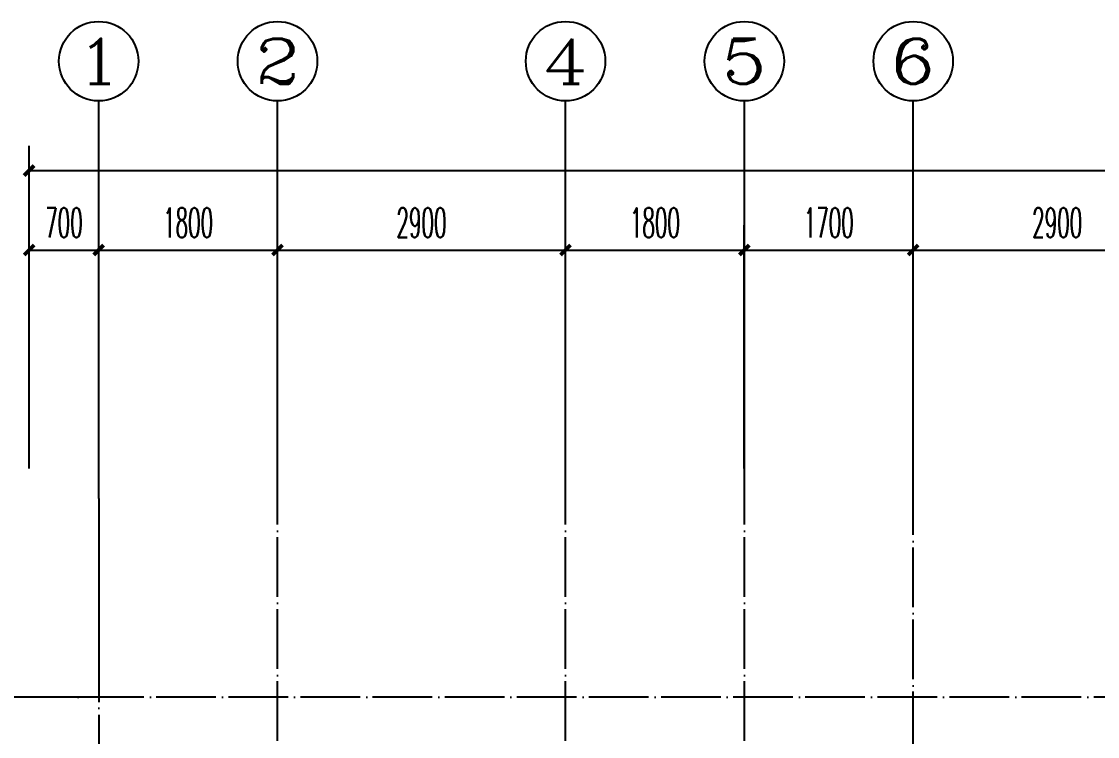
# Model space of a CAD drawing. Extents: x 27938 to 1507990, y 110129 to 923079.
# Drawn here: x 827139 to 837972, y 296363 to 303560 of the extents above; entities that cross this region are included whole.
import ezdxf
from ezdxf.enums import TextEntityAlignment as Align

# ---------------------------------------------------------------- set-up
doc = ezdxf.new("R2010")
doc.units = 0
doc.header["$LTSCALE"] = 1000
doc.header["$MEASUREMENT"] = 0
doc.linetypes.add('DOTE', pattern=[2.42, 2, -0.2, 0.02, -0.2])
for name, color, linetype in [('----建筑底图', 8, 'Continuous'), ('AXIS', 3, 'Continuous'), ('AXIS_TEXT', 7, 'Continuous'), ('DOTE', 1, 'Continuous')]:
    doc.layers.add(name, color=color, linetype=linetype)
doc.styles.add('_TCH_AXIS', font='COMPLEX', dxfattribs={"bigfont": 'GBCBIG'})
doc.styles.add('_TCH_DIM_T3', font='SIMPLEX.shx', dxfattribs={"width": 0.494118, "bigfont": 'GBCBIG.shx'})
doc.styles.add('COMPLEX', font='COMPLEX')
doc.dimstyles.new('_TCH_ARCH&&100', dxfattribs={"dimtxt": 297.5, "dimasz": 100, "dimexe": 250, "dimexo": 300, "dimgap": 126.25, "dimtad": 1, "dimdec": 0, "dimzin": 0, "dimdsep": 46, "dimtxsty": '_TCH_DIM_T3', "dimblk": 'ARCHTICK', "dimcen": 0.09, "dimclrt": 4, "dimazin": 2, "dimtfac": 1, "dimtdec": 0, "dimtix": 1, "dimtmove": 2, "dimatfit": 3, "dimfxl": 100, "dimtolj": 1, "dimtzin": 0, "dimarcsym": 0})

# ---------------------------------------------------------------- blocks, each defined once
blk = doc.blocks.new('_ArchTick')
at = {"color": 0, "linetype": 'ByBlock', "const_width": 0.4}
blk.add_lwpolyline([(-0.5, -0.5), (0.5, 0.5)], dxfattribs=at)
blk = doc.blocks.new('*D1207')
at = {"layer": 'AXIS', "color": 0, "lineweight": -2}
for p, q in [((13602, -14350), (13602, -11100)), ((65002, -14350), (65002, -11100)), ((13602, -11350), (65002, -11350))]:
    blk.add_line(p, q, dxfattribs=at)
at = {"layer": 'Defpoints', "color": 0}
for p in [(65002, -11350), (13602, -14650), (65002, -14650)]:
    blk.add_point(p, dxfattribs=at)
at = {"layer": 'AXIS', "color": 0, "lineweight": -2, "xscale": 100, "yscale": 100, "zscale": 100, "rotation": 180}
blk.add_blockref('_ArchTick', (13602, -11350), dxfattribs=at)
at = {"layer": 'AXIS', "color": 0, "lineweight": -2, "xscale": 100, "yscale": 100, "zscale": 100}
blk.add_blockref('_ArchTick', (65002, -11350), dxfattribs=at)
at = {"layer": 'AXIS', "color": 4, "insert": (39302, -11075), "char_height": 297.5, "attachment_point": 5, "style": '_TCH_DIM_T3'}
blk.add_mtext('\\A1;51400', dxfattribs=at)
blk = doc.blocks.new('*D1208')
at = {"layer": 'AXIS', "color": 0, "lineweight": -2}
for p, q in [((13602, -14350), (13602, -11900)), ((14302, -14350), (14302, -11900)), ((13602, -12150), (14302, -12150))]:
    blk.add_line(p, q, dxfattribs=at)
at = {"layer": 'Defpoints', "color": 0}
for p in [(14302, -12150), (13602, -14650), (14302, -14650)]:
    blk.add_point(p, dxfattribs=at)
at = {"layer": 'AXIS', "color": 0, "lineweight": -2, "xscale": 100, "yscale": 100, "zscale": 100, "rotation": 180}
blk.add_blockref('_ArchTick', (13602, -12150), dxfattribs=at)
at = {"layer": 'AXIS', "color": 0, "lineweight": -2, "xscale": 100, "yscale": 100, "zscale": 100}
blk.add_blockref('_ArchTick', (14302, -12150), dxfattribs=at)
at = {"layer": 'AXIS', "color": 4, "insert": (13952, -11875), "char_height": 297.5, "attachment_point": 5, "style": '_TCH_DIM_T3'}
blk.add_mtext('\\A1;700', dxfattribs=at)
blk = doc.blocks.new('*D1209')
at = {"layer": 'AXIS', "color": 0, "lineweight": -2}
for p, q in [((14302, -14350), (14302, -11900)), ((16102, -14350), (16102, -11900)), ((14302, -12150), (16102, -12150))]:
    blk.add_line(p, q, dxfattribs=at)
at = {"layer": 'Defpoints', "color": 0}
for p in [(16102, -12150), (14302, -14650), (16102, -14650)]:
    blk.add_point(p, dxfattribs=at)
at = {"layer": 'AXIS', "color": 0, "lineweight": -2, "xscale": 100, "yscale": 100, "zscale": 100, "rotation": 180}
blk.add_blockref('_ArchTick', (14302, -12150), dxfattribs=at)
at = {"layer": 'AXIS', "color": 0, "lineweight": -2, "xscale": 100, "yscale": 100, "zscale": 100}
blk.add_blockref('_ArchTick', (16102, -12150), dxfattribs=at)
at = {"layer": 'AXIS', "color": 4, "insert": (15202, -11875), "char_height": 297.5, "attachment_point": 5, "style": '_TCH_DIM_T3'}
blk.add_mtext('\\A1;1800', dxfattribs=at)
blk = doc.blocks.new('*D1210')
at = {"layer": 'AXIS', "color": 0, "lineweight": -2}
for p, q in [((16102, -14350), (16102, -11900)), ((19002, -14350), (19002, -11900)), ((16102, -12150), (19002, -12150))]:
    blk.add_line(p, q, dxfattribs=at)
at = {"layer": 'Defpoints', "color": 0}
for p in [(19002, -12150), (16102, -14650), (19002, -14650)]:
    blk.add_point(p, dxfattribs=at)
at = {"layer": 'AXIS', "color": 0, "lineweight": -2, "xscale": 100, "yscale": 100, "zscale": 100, "rotation": 180}
blk.add_blockref('_ArchTick', (16102, -12150), dxfattribs=at)
at = {"layer": 'AXIS', "color": 0, "lineweight": -2, "xscale": 100, "yscale": 100, "zscale": 100}
blk.add_blockref('_ArchTick', (19002, -12150), dxfattribs=at)
at = {"layer": 'AXIS', "color": 4, "insert": (17552, -11875), "char_height": 297.5, "attachment_point": 5, "style": '_TCH_DIM_T3'}
blk.add_mtext('\\A1;2900', dxfattribs=at)
blk = doc.blocks.new('*D1211')
at = {"layer": 'AXIS', "color": 0, "lineweight": -2}
for p, q in [((19002, -14350), (19002, -11900)), ((20802, -14350), (20802, -11900)), ((19002, -12150), (20802, -12150))]:
    blk.add_line(p, q, dxfattribs=at)
at = {"layer": 'Defpoints', "color": 0}
for p in [(20802, -12150), (19002, -14650), (20802, -14650)]:
    blk.add_point(p, dxfattribs=at)
at = {"layer": 'AXIS', "color": 0, "lineweight": -2, "xscale": 100, "yscale": 100, "zscale": 100, "rotation": 180}
blk.add_blockref('_ArchTick', (19002, -12150), dxfattribs=at)
at = {"layer": 'AXIS', "color": 0, "lineweight": -2, "xscale": 100, "yscale": 100, "zscale": 100}
blk.add_blockref('_ArchTick', (20802, -12150), dxfattribs=at)
at = {"layer": 'AXIS', "color": 4, "insert": (19902, -11875), "char_height": 297.5, "attachment_point": 5, "style": '_TCH_DIM_T3'}
blk.add_mtext('\\A1;1800', dxfattribs=at)
blk = doc.blocks.new('*D1212')
at = {"layer": 'AXIS', "color": 0, "lineweight": -2}
for p, q in [((20802, -14350), (20802, -11900)), ((22502, -14350), (22502, -11900)), ((20802, -12150), (22502, -12150))]:
    blk.add_line(p, q, dxfattribs=at)
at = {"layer": 'Defpoints', "color": 0}
for p in [(22502, -12150), (20802, -14650), (22502, -14650)]:
    blk.add_point(p, dxfattribs=at)
at = {"layer": 'AXIS', "color": 0, "lineweight": -2, "xscale": 100, "yscale": 100, "zscale": 100, "rotation": 180}
blk.add_blockref('_ArchTick', (20802, -12150), dxfattribs=at)
at = {"layer": 'AXIS', "color": 0, "lineweight": -2, "xscale": 100, "yscale": 100, "zscale": 100}
blk.add_blockref('_ArchTick', (22502, -12150), dxfattribs=at)
at = {"layer": 'AXIS', "color": 4, "insert": (21652, -11875), "char_height": 297.5, "attachment_point": 5, "style": '_TCH_DIM_T3'}
blk.add_mtext('\\A1;1700', dxfattribs=at)
blk = doc.blocks.new('*D1213')
at = {"layer": 'AXIS', "color": 0, "lineweight": -2}
for p, q in [((22502, -14350), (22502, -11900)), ((25402, -14350), (25402, -11900)), ((22502, -12150), (25402, -12150))]:
    blk.add_line(p, q, dxfattribs=at)
at = {"layer": 'Defpoints', "color": 0}
for p in [(25402, -12150), (22502, -14650), (25402, -14650)]:
    blk.add_point(p, dxfattribs=at)
at = {"layer": 'AXIS', "color": 0, "lineweight": -2, "xscale": 100, "yscale": 100, "zscale": 100, "rotation": 180}
blk.add_blockref('_ArchTick', (22502, -12150), dxfattribs=at)
at = {"layer": 'AXIS', "color": 0, "lineweight": -2, "xscale": 100, "yscale": 100, "zscale": 100}
blk.add_blockref('_ArchTick', (25402, -12150), dxfattribs=at)
at = {"layer": 'AXIS', "color": 4, "insert": (23952, -11875), "char_height": 297.5, "attachment_point": 5, "style": '_TCH_DIM_T3'}
blk.add_mtext('\\A1;2900', dxfattribs=at)
blk = doc.blocks.new('_AXISO')
blk.add_circle((0, 0), 0.5)
at = {"layer": 'AXIS_TEXT', "style": 'COMPLEX', "width": 1.041667}
blk.add_attdef('A', text='', height=0.56, dxfattribs=at).set_placement((-0.25, -0.28), (0.25, -0.28), align=Align.FIT)
blk = doc.blocks.new('A$C1B43746D')
at = {"layer": 'AXIS', "color": 8}
for p, q in [((14302.5, -14649.8), (14302.5, -10649.8)), ((16102.5, -14649.8), (16102.5, -10649.8)), ((19002.5, -14649.8), (19002.5, -10649.8)), ((20802.5, -14649.8), (20802.5, -10649.8)), ((22502.5, -14649.8), (22502.5, -10649.8))]:
    blk.add_line(p, q, dxfattribs=at)
at = {"layer": 'DOTE', "color": 169, "linetype": 'DOTE', "ltscale": 0.3}
for p, q in [((14302.5, -14649.8), (14302.5, -31199.8)), ((16102.5, -22899.8), (16102.5, -14649.8)), ((19002.5, -22899.8), (19002.5, -14649.8)), ((20802.5, -22899.8), (20802.5, -14649.8)), ((22502.5, -20099.8), (22502.5, -14649.8)), ((66302.5, -16649.8), (12302.5, -16649.8))]:
    blk.add_line(p, q, dxfattribs=at)
at = {"layer": 'AXIS', "color": 8}
ref = blk.add_blockref('_AXISO', (14302.5, -10249.8), dxfattribs=dict(at, xscale=800, yscale=800, zscale=800))
ref.add_attrib('A', '1', dxfattribs={"layer": 'AXIS_TEXT', "color": 8, "ltscale": 0.5, "height": 452.5, "style": '_TCH_AXIS', "width": 2.333333}).set_placement((14076.2, -10476.1), (14528.7, -10476.1), align=Align.FIT)
ref = blk.add_blockref('_AXISO', (16102.5, -10249.8), dxfattribs=dict(at, xscale=800, yscale=800, zscale=800))
ref.add_attrib('A', '2', dxfattribs={"layer": 'AXIS_TEXT', "color": 8, "ltscale": 0.5, "height": 452.5, "style": '_TCH_AXIS', "width": 1.5}).set_placement((15876.2, -10476.1), (16328.7, -10476.1), align=Align.FIT)
ref = blk.add_blockref('_AXISO', (19002.5, -10249.8), dxfattribs=dict(at, xscale=800, yscale=800, zscale=800))
ref.add_attrib('A', '4', dxfattribs={"layer": 'AXIS_TEXT', "color": 8, "ltscale": 0.5, "height": 452.5, "style": '_TCH_AXIS', "width": 1.3125}).set_placement((18776.2, -10476.1), (19228.7, -10476.1), align=Align.FIT)
ref = blk.add_blockref('_AXISO', (20802.5, -10249.8), dxfattribs=dict(at, xscale=800, yscale=800, zscale=800))
ref.add_attrib('A', '5', dxfattribs={"layer": 'AXIS_TEXT', "color": 8, "ltscale": 0.5, "height": 452.5, "style": '_TCH_AXIS', "width": 1.5}).set_placement((20576.2, -10476.1), (21028.7, -10476.1), align=Align.FIT)
ref = blk.add_blockref('_AXISO', (22502.5, -10249.8), dxfattribs=dict(at, xscale=800, yscale=800, zscale=800))
ref.add_attrib('A', '6', dxfattribs={"layer": 'AXIS_TEXT', "color": 8, "ltscale": 0.5, "height": 452.5, "style": '_TCH_AXIS', "width": 1.5}).set_placement((22276.2, -10476.1), (22728.7, -10476.1), align=Align.FIT)
for p1, p2, distance, picture, middle in [((13602.5, -14649.8), (65002.5, -14649.8), 3300, '*D1207', (39302.5, -11074.8)), ((13602.5, -14649.8), (14302.5, -14649.8), 2500, '*D1208', (13952.5, -11874.8)), ((14302.5, -14649.8), (16102.5, -14649.8), 2500, '*D1209', (15202.5, -11874.8)), ((16102.5, -14649.8), (19002.5, -14649.8), 2500, '*D1210', (17552.5, -11874.8)), ((19002.5, -14649.8), (20802.5, -14649.8), 2500, '*D1211', (19902.5, -11874.8)), ((20802.5, -14649.8), (22502.5, -14649.8), 2500, '*D1212', (21652.5, -11874.8)), ((22502.5, -14649.8), (25402.5, -14649.8), 2500, '*D1213', (23952.5, -11874.8))]:
    dim = blk.add_aligned_dim(p1=p1, p2=p2, distance=distance, dimstyle='_TCH_ARCH&&100', dxfattribs=at)
    dim.commit()
    dim.dimension.update_dxf_attribs({"geometry": picture, "text_midpoint": middle})

msp = doc.modelspace()

# ---------------------------------------------------------------- block references
at = {"layer": '----建筑底图', "ltscale": 0.5}
msp.add_blockref('A$C1B43746D', (813614.1, 313410.2), dxfattribs=at)

# ---------------------------------------------------------------- next in the draw order: linework, layer by layer
msp.add_lwpolyline([(827916.6, 298255.3), (827916.6, 296760.4), (826619.1, 296760.4)])

doc.saveas('drawing.dxf')
